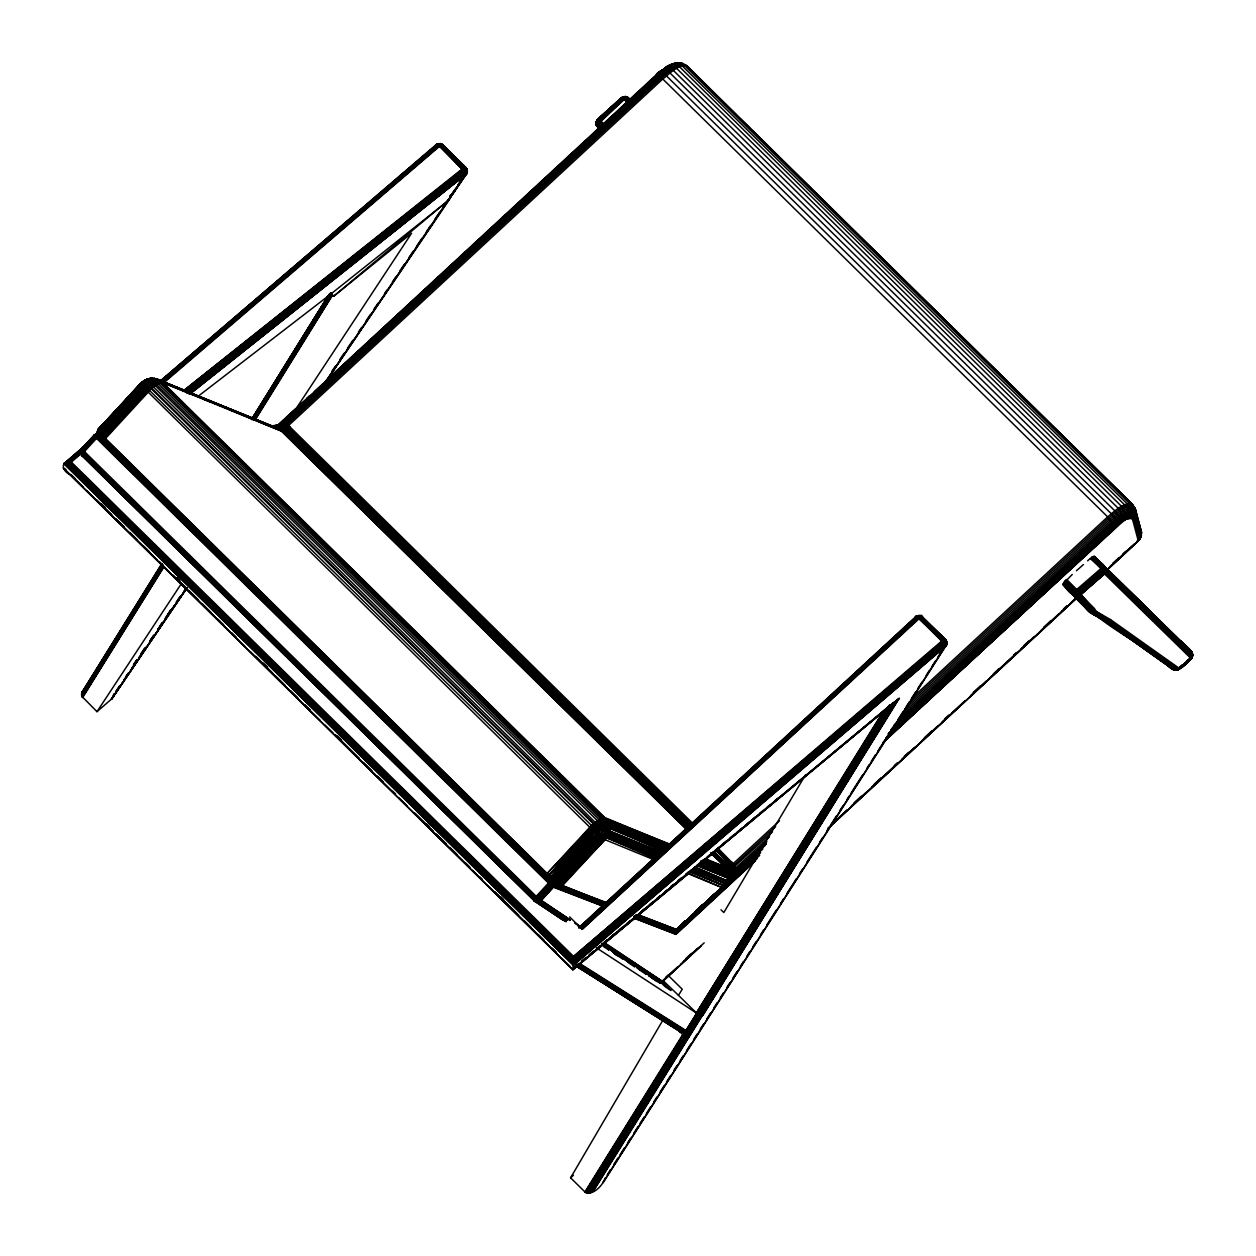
<?xml version="1.0" encoding="UTF-8"?>
<svg xmlns="http://www.w3.org/2000/svg" width="1256" height="1256" viewBox="0 0 1256 1256"><rect width="100%" height="100%" fill="white"/><g stroke="black" fill="none" stroke-linecap="round" stroke-linejoin="round"><path stroke-width="1.5" d="M570.397 919.91L540.237 899.83L536.814 900.097L534.365 898.872L82.299 453.918C81.342 447.324 80.933 447.937 81.091 454.515L84.325 456.666M144.566 380.804C150.076 377.051 158.068 377.726 162.778 382.499L604.795 817.562C610.793 823.355 610.62 833.701 604.952 839.652L561.683 885.402C558.653 887.49 553.802 886.187 560.521 884.695L605.816 838.568L600.713 830.247L148.695 385.09L143.215 381.274L97.701 429.929L97.937 434.45L100.056 437.041L96.728 434.184L94.326 434.859L95.236 436.272L549.924 883.863L553.786 886.83L603.053 905.968M669.856 844.205L602.927 817.562L593.727 823.402L596.977 833.827L553.221 882.827L98.549 434.921L96.163 434.199L551.149 882.497L554.351 884.962L605.188 904.713M686.42 829.353L279.931 429.646L160.485 380.929L157.424 382.483L151.709 388.355L146.858 389.109L102.992 436.146C102.238 442.646 95.723 433.43 99.036 432.347L142.289 386.314L151.709 388.355L158.178 383.645L161.961 382.358L282.035 431.358L285.222 430.525L289.979 426.946L692.967 823.575M164.834 381.95L441.405 144.707L465.646 167.236C469.1 173.815 466.494 178.117 463.417 168.021L441.296 145.319L442.944 144.895L466.321 167.99L467.31 171.24L466.039 174.349L190.881 393.207L465.521 174.71L462.145 168.995L438.375 145.319C435.675 142.007 440.809 147.706 438.689 143.891M686.655 827.877L282.474 430.18L157.863 380.097L151.709 388.355L103.824 440.369L545.858 875.432C553.66 884.224 556.895 880.911 546.878 873.784L97.45 431.122L98.094 434.482L98.941 432.158L142.289 386.314L140.578 383.394M688.21 827.17L285.222 430.525L279.743 426.899L273.887 425.533C270.087 428.751 281.328 427.197 282.035 431.358L156.403 378.967L151.709 388.355L146.151 390.569L103.573 436.743L147.172 391.589L151.709 388.355L154.143 378.464L160.485 380.929L603.979 817.42C608.516 823.669 606.836 832.383 600.321 836.575L557.381 882.434C554.571 885.841 551.305 877.567 548.417 883.109L536.234 896.376C528.54 903.912 543.911 902.828 535.684 896.988L83.618 452.05L82.943 450.166L80.4 451.799M443.007 146.198L440.997 143.733L439.286 146.497C438.799 143.074 442.677 141.912 439.286 146.497L440.087 146.12L462.789 168.461C467.091 182.622 470.278 163.751 463.087 170.062L184.977 390.804M84.026 455.928L80.792 453.761L80.525 452.239L95.315 437.104C99.664 435.785 96.963 434.812 98.816 431.671L142.289 386.314L589.802 827.264C593.664 835.617 604.827 826.354 599.756 820.247L156.56 384.603L154.692 384.964C150.5 381.526 143.969 387.837 148.177 391.794L151.269 388.732L593.303 823.795L548.951 875.102L591.874 829.258L549.139 875.291C547.946 879.498 543.974 875.448 547.208 873.422L589.802 827.264C594.214 819.744 613.98 821.848 608.595 833.278L659.133 854.787M80.902 454.044L82.032 455.787L81.169 453.275L96.147 437.261L98.926 435.91L99.083 432.409L142.289 386.314L100.511 433.508L99.742 436.476L174.317 510.376L98.125 436.633L82.299 453.918L81.876 455.598L85.267 457.938M1165.332 661.928C1173.575 676.026 1182.069 669.228 1190.923 658.96C1197.031 651.315 1183.686 645.427 1180.247 640.639L1106.662 568.576M80.604 453.322C81.499 456.116 79.191 449.397 81.985 448.989L94.247 435.832C99.35 435.188 96.853 433.069 98.266 429.364L140.907 383.033L147.031 379.139L151.819 378.339L156.325 378.857L278.816 428.971M464.076 171.413L467.216 170.219L466.73 173.171L323.844 384.681M605.973 902.483L562.421 885.747L554.54 880.723L102.992 436.146L146.151 390.569L151.709 388.355L147.266 379.139L140.845 383.253L98.266 429.364L98.125 434.984L98.423 430.698L141.457 385.231C145.916 378.778 154.724 378.244 160.894 382.515L602.927 817.562L669.212 844.801M713.298 851.866L729.281 868.006L732.013 876.452L725.387 867.456L710.551 852.777M555.325 881.225L561.652 886.359L605.392 903.143M97.842 433.995C99.24 435.706 96.916 429.63 98.313 430.306M931.968 627.403L945.784 641.141L944.952 639.226L941.733 641.031L573.615 956.46L572.877 969.773M434.199 148.318L437.308 143.953L438.328 145.649L161.239 383.002M80.714 451.187L82.032 454.452L534.098 899.406L536.752 900.74L539.766 900.332L552.42 886.563C553.425 881.995 554.822 883.094 553.205 887.081L541.022 900.348L537.537 901.353L533.941 899.877L81.373 454.342L80.572 450.731L94.875 435.848L98.266 435.188L98.423 430.682L140.907 384.399C145.806 377.585 155.697 377.334 161.961 382.358M1178.002 640.089L1177.406 639.163L1191.269 651.471C1194.158 656.48 1190.657 658.285 1192.054 652.539L1094.29 556.471C1091.37 559.187 1108.294 565.263 1103.145 571.245L1079.485 592.691C1073.739 600.541 1067.113 588.876 1063.141 585.06M1176.197 668.961L1177.924 669.841L1173.591 669.684L1103.427 619.946L1090.035 612.331L1076.188 598.704M693.077 869.921L725.481 883.816L725.057 885.37L727.428 883.094L728.511 875.84L727.412 870.738L703.391 860.344M653.622 859.591L604.952 839.652L596.977 833.827L554.65 880.817C552.326 885.763 551.572 874.098 546.596 874.145L104.578 439.098C100.543 434.921 99.114 431.452 98.125 436.633M98.533 432.174C98.753 436.115 92.567 432.959 97.418 437.151L550.583 883.141L554.21 885.935L603.351 905.042M561.416 886.752L554.006 883.879L550.803 881.241L98.737 436.287C96.398 434.168 97.78 434.011 98.423 430.682L141.457 385.231L142.415 382.813L151.709 388.355L151.882 378.291L281.878 430.4L685.996 828.034M102.992 436.146L98.423 430.698L97.89 433.681L100.716 437.7L101.438 434.466L143.372 387.586L151.709 388.355C152.478 367.898 138.113 386.848 132.273 393.159M98.596 432.315L142.289 386.314L99.208 432.551C98.313 436.225 99.46 437.496 100.166 433.21L142.289 386.314L98.596 432.315L98.675 435.659L97.874 431.499M81.718 453.18L71.325 462.082C59.77 459.994 61.921 471.691 70.383 474.58M727.428 883.094C731.51 870.377 720.269 861.114 711.508 854.064M604.544 819.022L593.727 823.402L593.35 830.624L596.914 832.65C602.236 831.111 605.031 824.124 601.545 819.603L601.655 818.001L158.617 381.651M562.17 919.58L534.695 901.243L537.694 902.122L541.305 900.473L553.786 886.83L553.723 882.999L475.443 807.09M715.119 850.705C717.412 849.81 745.012 879.671 726.91 870.518L703.407 860.847M714.193 851.332C719.28 858.507 740.365 869.309 729.469 880.817L675.665 931.104L637.059 916.331M605.486 904.006L560.286 886.752L555.56 883.643L555.246 882.23L597.997 834.691L555.356 882.073L554.304 881.524L97.701 431.938M566.566 920.208L539.264 901.808L538.62 898.558L551.714 884.13L552.875 880.801L551.29 877.928L595.171 832.257L593.727 823.402L600.321 821.204L606.805 821L666.685 846.513M113.903 693.783L112.177 698.493L96.995 711.681L81.781 696.264L82.095 692.072L86.554 687.377M442.567 145.225L442.128 144.393L464.987 167.912L466.353 171.805L465.521 174.71L466.463 173.909M100.951 437.904L98.926 435.392L103.604 440.683L98.894 434.953L99.161 433.069L142.289 386.314L99.145 432.488L98.596 435.298M605.643 902.97L560.521 884.695L602.959 838.506L559.218 883.784C557.146 886.171 552.577 883.847 554.807 880.927L596.977 833.827L595.03 830.624L593.915 831.127L550.756 876.782L593.79 828.253L597.385 826.715L598.625 823.967L597.809 821.11L154.692 384.964C153.672 387.005 147.533 385.561 149.495 390.428L591.513 825.475L596.129 822.868L606.271 822.586L666.308 847.517M1176.213 669.464L1178.568 669.511L1191.944 657.751L1192.713 655.287L1191.646 651.864L1104.715 566.723L1100.884 568.591L1076.816 589.425C1069.924 592.691 1075.419 599.74 1080.505 594.779L1104.464 573.568C1110.602 566.723 1096.598 560.898 1094.29 556.471M690.879 916.55L729.469 880.817L675.445 931.12L728.449 881.963C732.829 869.67 719.876 861.176 712.497 854.111M605.094 904.194L554.304 884.475L551.4 882.214L96.665 434.309L94.059 435.157L81.781 448.596L83.1 452.694L535.558 897.962L537.505 898.59L551.149 883.643L552.373 881.257L551.635 879.797L596.977 833.827L555.199 881.163C555.074 884.617 553.488 882.638 552.844 886.862L540.692 901.023L569.8 920.444M605.219 1177.908C603.21 1184.942 592.785 1196.371 584.951 1191.944L570.601 1177.814L662.838 1020.233M635.379 915.608L675.665 931.104L729.406 880.896C733.269 868.932 719.814 861.035 713.141 853.954M147.266 390.553L103.432 439.977M712.482 852.275C718.746 860.093 732.578 866.656 730.851 878.76L727.554 872.386L700.691 860.972M917.053 617.026C918.089 614.184 912.767 618.721 917.743 617.104M918.199 616.147L915.247 617.34L917.32 616.492M578.624 927.54L580.586 927.901L919.015 615.675L915.247 617.34L917.21 616.743M921.339 617.261C921.841 614.608 916.802 615.314 915.671 616.79L578.576 927.823M922.611 618.203C923.05 615.723 917.791 614.577 916.44 616.9L580.099 927.603L916.911 617.12C917.665 614.137 923.725 616.79 921.464 616.806M1178.175 639.304L1177.123 639.178C1181.362 640.811 1180.326 641.738 1191.269 651.503C1194.613 658.945 1184.816 664.848 1179.211 669.04L1176.228 669.856M465.474 169.042L465.364 167.189L462.789 168.461L182.795 391.322M922.532 616.932L945.423 639.461L945.077 641.078M186.485 392.72L467.122 170.91L465.521 174.71C466.808 172.7 467.609 168.273 464.987 167.236L441.798 144.487M629.209 102.819L624.138 99.193L599.332 121.801L597.354 125.051L597.589 126.84L596.082 123.794L596.757 120.466L621.218 97.905L625.629 96.555L628.471 97.984L626.587 97.23L601.106 121.22C596.945 128.944 594.135 126.307 597.683 119.289L621.61 97.764M1191.442 656.386L1192.588 655.601L1106.049 571.087L1105.013 567.178L1100.884 568.591L1090.459 558.323L1087.665 560.804M443.164 145.712L442.944 144.895M549.139 875.291L592.801 830.106L593.727 823.402L605.015 825.726L663.168 850.987M98.109 431.813L141.457 385.231L98.753 431.515L98.266 435.188M676.073 63.585L682.244 63.302L687.503 66.395L1132.394 504.268L1134.922 508.068L1141.5 532.23L1140.291 537.537L1141.406 535.354L1135.157 513.06C1126.977 510.768 1119.865 519.513 1113.837 523.94L891.823 728.574M1141.296 535.825L1135.503 509.512L1132.394 504.268L685.054 64.668C675.712 64.653 668.49 72.471 661.661 77.935L283.935 427.715M162.26 383.049L439.082 145.837M915.404 616.963L916.896 616.508L919.675 618.156L942.471 641.8L573.584 957.637L70.085 462.067L80.572 453.149L70.163 462.067M602.707 1182.901L946.365 644.579C948.971 640.858 936.505 639.555 946.506 643.308C947.558 647.609 946.773 636.98 941.733 641.031L919.031 618.69C912.531 616.618 918.01 614.843 922.14 616.618M535.386 901.635L536.438 896.58L534.679 901.211L81.876 455.598L81.546 453.903L83.964 451.234L83.618 452.05M98.329 432.629L98.047 434.859L98.941 432.158M633.982 918.152L676.058 934.323L675.053 930.225M80.557 452.176L80.808 450.48M81.075 449.585L81.781 448.533L80.572 451.359L81.985 448.989L82.66 453.322L534.726 898.275L539.389 899.186L540.001 901.478L567.32 919.894M1191.002 658.489L1104.573 573.945L1100.884 568.591L1105.657 568.466L1104.793 572.548L1079.925 594.826L1076.078 596.239L1073.158 594.512L1091.495 613.305L1104.683 620.825L1172.963 669.322L1176.228 670.217M1190.625 657.516L1190.123 658.348L1191.489 658.38L1100.884 568.591L1105.845 569.894L1105.845 571.873L1192.352 656.495L1191.395 658.018L1189.793 657.799M1192.494 656.339L1192.352 653.261L1105.217 567.304M97.576 432.865L98.125 434.984M629.664 100.543L625.786 97.356L622.788 97.748L597.903 120.403L596.522 123.418L597.589 126.84L597.04 126.197L596.098 122.994L597.259 119.76L621.626 97.764L626.006 97.01L630.135 100.37M627.435 102.599L624.64 99.836C622.018 94.734 628.455 96.382 629.915 99.742M555.56 883.643L549.123 879.059L550.85 880.597L553.346 879.247L596.977 833.827L554.54 880.723C551.18 885.119 550.238 875.306 546.125 874.851L104.107 439.788L97.45 431.122M718.055 848.287L735.184 865.918L732.892 874.71L730.05 877.3M68.892 462.114L80.949 451.893L68.892 462.114L573.537 958.815L942.989 642.397C946.757 648.175 947.055 644.359 942.393 641.722L573.584 957.637L943.256 642.224L942.973 640.073L920.303 617.716L916.189 616.335M534.554 901.054L536.045 901.902L536.799 896.925L551.51 881.147L475.71 806.996M573.317 965.362L945.266 646.636L941.78 641.062C943.287 638.943 948.374 642.02 945.454 640.12L921.873 616.932L918.811 615.738L916.409 616.461L579.675 927.383L916.44 616.9C911.62 616.429 931.245 614.027 915.844 616.539M1120.493 523.171L1119.473 517.378L1114.841 510.847L669.95 72.958C665.382 62.235 647.609 81.923 666.496 67.29L669.856 67.95L673.404 70.477L1118.311 508.366L1122.597 515.148L1122.801 521.523L884.334 740.648M97.607 434.498L142.289 386.314M601.545 819.603L158.178 383.645L156.105 383.598C151.866 380.364 144.581 383.394 144.597 388.936L102.113 435.188L146.999 389.847M551.494 880.44L551.588 881.979L537.097 897.695L536.783 901.965L566.189 921.731M163.955 381.934L440.935 144.44L464.437 168.163L465.898 171.161L465.521 174.71C467.781 173.187 467.373 165.855 463.841 168.508L440.448 145.508L435.785 145.178L437.575 144.911M946.27 645.443L945.815 646.086M64.229 463.276L573.348 964.373L945.109 645.82L946.82 642.789L946.333 640.701M604.937 903.457L561.228 886.563C549.783 876.751 556.408 889.672 562.421 885.747L604.952 839.652M1188.207 650.106L1191.018 652.696L1191.143 651.283M1180.012 641.832L1180.247 640.654L1191.3 651.785L1192.227 653.042L1191.536 654.266M946.741 643.653C946.977 647.861 945.564 640.827 942.298 641.612L573.615 956.46L71.325 462.082M946.349 645.254L946.82 643.998M725.968 867.456L727.444 867.095L733.08 870.235L733.347 873.312L725.968 867.456L705.15 859.34M153.216 386.565L595.093 822.24L596.883 820.843M289.979 426.946L288.205 425.376L282.474 430.18L277.325 427.448L270.998 426.161L285.991 423.79L284.091 426.993L280.308 429.693L686.844 829.447M621.359 97.78L624.891 96.539L624.64 99.836L627.262 102.176M159.622 382.939C154.315 380.144 146.167 379.532 143.247 386.126L142.069 386.032L142.43 384.493L151.709 388.355L146.434 380.945L144.566 380.537L147.392 379.343L144.566 380.537M81.342 449.13L82.064 448.47L80.792 450.621M603.838 123.904L597.683 119.289L621.626 97.764L624.64 99.836L628.283 97.874L630.81 100.354M326.434 380.976L449.413 199.469L450.417 195.387M557.617 884.946L553.095 882.937L554.226 880.346L596.977 833.827L554.901 880.99L554.571 883.627L554.901 880.99L596.977 833.827L553.692 880.409L552.248 885.825L539.578 899.72M184.883 390.695L462.679 169.591L182.921 391.464L462.538 169.419L462.789 168.461L440.699 145.68L463.417 168.021L440.699 145.68M1192.494 655.632L1178.363 669.464M725.057 885.37L727.821 878.07L697.3 865.274M535.982 897.239L536.234 896.376L82.362 449.507L81.357 449.617M636.211 915.106L676.45 930.429L726.141 884.538L727.554 881.21L728.009 875.448L699.184 863.453L731.808 876.845L730.929 875.244L700.911 863.217M1140.683 536.171L1138.501 539.939L1140.307 538.322L1134.121 516.153C1126.82 514.096 1120.478 521.899 1115.092 525.856L888.95 734.666M1140.636 537.442L1141.406 535.354M728.449 881.963C726.313 865.965 734.116 881.257 725.999 883.596L730.254 879.64L730.034 876.515M1079.925 594.826L1103.977 572.532C1109.503 565.985 1096.143 560.867 1094.07 556.345L1104.526 566.613M599.756 820.247L600.195 818.692M1177.108 669.935L1191.002 658.772L1178.866 669.04L1097.242 612.049L1080.191 595.077L1105.531 572.61L1105.139 570.883L1100.884 568.591L1103.019 567.461L1102.909 570.287L1079.061 592.078C1074.006 597.181 1071.98 594.747 1077.993 590.712L1101.716 568.89L1091.715 557.319L1102.344 567.759L1102.533 569.235L1078.512 591.356L1096.551 612.645L1178.175 669.495L1192.384 656.81M83.367 451.752L83.618 450.873L80.682 452.976L80.494 451.485M915.765 617.151L916.331 616.272M603.241 124.454C600.572 117.97 594.386 118.739 596.616 125.474C597.778 128.74 595.674 120.419 599.363 119.76L623.196 98.141L625.88 97.968L629.13 100.81M464.908 172.794L188.714 392.626L466.84 172.559L465.521 174.71L467.169 171.852L188.431 392.139L464.563 172.166M548.951 875.102L591.545 828.929L593.727 823.402L602.849 826.448L609.129 830.875L660.97 852.761M942.644 641.282L946.553 641.863L946.757 644.297M727.915 874.16L727.695 872.904L700.613 861.71L727.695 872.904M673.875 885.197L572.956 969.648L899.265 698.336L593.366 1191.19M97.921 432.19L97.968 434.356M560.521 884.695L605.172 836.606L608.626 830.499M1101.481 569.219L1073.173 594.826M97.371 431.31L140.907 383.033L142.415 382.813L98.062 429.897L98.423 430.682M1192.117 653.418L1178.819 640.387M439.6 145.884L440.668 145.696M1141.217 534.538L1141.17 530.723L1135.503 509.512L1131.154 503.562C1121.781 503.546 1114.527 511.396 1107.666 516.891L911.887 698.179M636.384 915.027L676.45 930.429L676.764 929.66L638.645 915.027L676.764 929.66M1191.944 657.751L1192.352 656.495M100.496 436.036L99.475 432.723L100.637 435.644M591.513 825.475L591.121 828.536L593.727 823.402L604.136 829.07L608.391 833.764L658.866 855.273M561.338 885.731L554.383 881.1L552.907 878.792L596.176 830.326M283.322 427.762C279.9 426.302 269.019 429.269 274.907 425.58L280.308 426.145L286.117 430.007L689.089 826.636M659.055 855.006L608.454 833.654L606.475 837.721L603.602 838.914L593.727 823.402L603.273 830.608L607.229 835.899L561.683 885.402M601.655 818.001C607.355 821.973 605.251 831.456 599.269 834.157L597.416 834.204L598.311 832.037L593.727 823.402M1179.478 668.773L1178.568 669.511M916.911 617.12L580.586 927.901L582.219 929.283L919.675 618.156L921.873 616.932L944.952 639.226L946.208 642.287L944.905 645.301L573.395 962.818L944.622 644.736L945.69 642.004L944.575 639.273M1122.801 521.523L1124.984 520.172L1125.816 514.85L1121.561 506.341L676.67 68.452L670.5 65.453L665.743 68.169M450.103 197.836L447.874 200.897L331.144 293.794L198.15 396.268M661.253 71.168L662.069 69.881M1140.008 538.808L1140.982 536.877L1134.765 514.646C1126.993 512.464 1120.258 520.769 1114.527 524.961L888.306 733.582M1140.982 536.877L1138.878 540.049M556.298 883.313L556 881.539L598.704 835.271L598.311 832.037M438.109 143.875L161.851 380.741M84.089 448.219L67.746 462.208L573.49 959.992L943.617 643.198L943.57 639.712L919.062 616.162M946.522 644.391L945.266 646.636L945.737 645.725L573.317 965.205L63.868 463.762L89.239 441.908M945.988 646.055L946.6 644.736M536.328 897.443L536.234 896.376M566.158 920.648L538.494 902.028L538.557 898.511L537.505 898.59M625.127 96.571L624.64 99.836C620.809 96.995 622.521 95.864 624.64 99.836L627.717 97.403L630.606 100.166M622.474 97.167L623.431 96.759L624.64 99.836L626.006 97.01L627.168 97.057M1072.263 574.463L1063.267 583.648L1076.235 596.396C1102.988 627.796 1143.305 643.056 1174.313 669.966L1173.261 668.773M554.116 884.836L605.392 904.069M597.809 821.11L598.594 819.65M1124.984 520.172L1127.621 517.943L1128.406 513.531L1127.291 508.821L1124.56 504.818L679.669 66.929C675.116 61.717 667.062 64.778 663.561 69.52M1118.107 525.087L1116.239 519.968L1111.262 513.704L666.371 75.815L660.436 71.89C651.33 75.486 660.483 74.34 662.775 79.002L1107.666 516.891L1115.705 527.206L882.952 742.736M604.324 942.565L662.509 981.438L659.902 983.04M1106.646 570.46L1138.329 541.053L1132.645 519.639L1131.373 518.32L1126.977 519.168M555.749 881.414L596.977 833.827L554.446 880.613L553.723 882.999L554.336 880.487L596.977 833.827L553.645 883.094L557.366 884.554M439.757 145.947L462.145 168.995L440.087 146.12M549.202 879.074L595.171 832.257L552.546 878.446L552.687 879.75C554.854 879.907 551.965 885.464 555.199 881.163M539.892 900.85L540.598 900.458M805.441 774.936L723.833 912.515L721.007 909.815M1139.93 530.66L1139.773 527.928M1139.349 540.017L1133.257 517.55C1126.444 515.635 1120.509 522.92 1115.485 526.609L886.391 738.151M280.465 426.789L283.291 424.073L281.501 424.277L277.937 428.422L273.902 427.26M251.483 419.583L328.365 295.474M251.844 419.127L329.621 293.731M252.142 419.347L330.312 293.15M162.731 564.902L81.781 696.264M252.44 419.614L330.877 293.009M330.862 293.967L253.602 418.703L331.961 293.025M163.06 565.53L82.142 696.954M253.853 419.425L332.055 293.182M163.5 566.142L82.378 697.268L163.924 566.613M254.246 420.101L332.385 293.951M255.078 420.163L332.589 295.05M323.326 385.058L466.745 172.621L466.792 169.293M592.565 1191.818L898.087 699.466L703.093 1015.005L700.581 1015.209L697.001 1013.514L678.46 995.317L682.244 989.226L668.27 975.488M886.563 708.258L585.249 1192.211L888.023 706.704L585.924 1192.65L683.342 1035.07C674.032 1026.23 682.636 1036.169 685.493 1030.203L579.974 963.666M596.427 947.84L696.405 1012.98L883.455 711.022M63.302 467.781L572.767 969.553L899.265 698.336L893.236 702.873L588.891 1193.184M895.669 701.523L590.775 1192.745M702.559 1015.193L896.91 700.597M1094.714 608.815L1080.505 594.779L1104.573 573.945L1105.217 571.951L1100.884 568.591L1104.84 568.748L1192.666 654.517M82.095 692.072L161.694 563.865M251.608 419.378L328.004 296.071M81.734 692.935L161.255 564.933M81.53 693.799L162.26 563.865M81.467 694.662L162.511 564.211M81.546 695.494L162.715 564.839M253.9 419.567L332.149 293.496M254.638 419.677L332.259 294.673M82.645 697.551L163.971 566.66M584.951 1191.944L682.746 1034.536M696.405 1012.98L884.789 709.593M585.563 1192.446L683.342 1035.07L686.922 1036.765L689.418 1036.561M586.285 1192.823L684.002 1035.556L586.693 1192.965L698.367 1014.424L890.002 705.087L697.661 1014L889.499 705.087M587.101 1193.074L684.708 1035.965M587.981 1193.2L893.236 702.873L730.961 837.736M589.833 1193.027L894.445 702.292L826.574 758.608M591.702 1192.337L701.963 1015.303M1128.72 518.508L1130.62 511.051L1127.197 503.829L682.306 65.956C678.366 61.591 671.112 62.973 667.721 67.149L669.479 66.49M254.277 419.159L331.976 294.249M254.717 419.771L332.447 294.877M602.645 125.066L597.683 119.289M690.015 826.008L287.043 429.364L279.256 424.591L276.383 427.904M607.339 1174.595L610.51 1169.634M613.666 1164.673L617.889 1158.063M620.009 1154.766L624.232 1148.157M627.403 1143.196L630.559 1138.234M633.731 1133.273L637.954 1126.663M640.073 1123.351L644.297 1116.741M646.4 1113.444L650.624 1106.834M653.795 1101.873L656.966 1096.912M660.122 1091.951L664.346 1085.341M666.465 1082.028L670.688 1075.419M673.86 1070.457L677.015 1065.512M680.187 1060.551L683.358 1055.59M686.53 1050.628L690.753 1044.019M693.909 1039.057L697.08 1034.096M700.251 1029.135L703.423 1024.19M706.579 1019.228L710.802 1012.619M713.973 1007.657L717.145 1002.696M720.316 997.735L723.472 992.774M726.643 987.813L729.815 982.867M732.986 977.906L737.209 971.296M740.365 966.335L743.536 961.374M746.708 956.413L749.879 951.451M753.035 946.49L756.206 941.545M760.43 934.919L763.601 929.974M766.772 925.013L776.271 910.129M780.494 903.519L783.665 898.558M786.821 893.597L796.335 878.729M799.491 873.768L802.663 868.807M806.886 862.197L816.384 847.329M819.556 842.368L822.727 837.407M826.95 830.797L829.054 827.484M831.174 824.187L836.449 815.913M839.62 810.952L842.792 806.007M847.015 799.397L849.119 796.084M851.238 792.772L862.841 774.591M867.064 767.981L869.183 764.684M871.287 761.371L875.51 754.762M877.63 751.449L882.905 743.191M886.077 738.23L889.248 733.269M891.352 729.971L895.575 723.362M897.695 720.049L902.97 711.791M906.141 706.83L909.297 701.869M911.416 698.556L915.64 691.946M917.743 688.649L921.967 682.039M926.19 675.43L929.362 670.469M931.481 667.156L935.704 660.546M937.808 657.233L942.031 650.624M603.43 1182.179L946.38 645.113M541.022 900.348L540.001 901.478L567.476 919.816M99.271 432.598L100.433 437.135M140.907 383.033L143.215 381.274M294.642 410.885L411.623 233.192L333.656 296.259L331.144 293.794M96.995 711.681L181.131 583.993M554.807 880.927C550.207 886.155 553.064 876.751 554.869 883.69M116.102 691.475L119.383 686.608M123.747 680.093L128.159 673.64M131.425 668.757L136.873 660.593M139.055 657.343L145.665 647.656M149.998 641.11L153.279 636.227M157.644 629.727L162.024 623.227L157.707 629.805M165.305 618.36L170.769 610.228M454.735 189.719L450.339 196.988L466.949 172.826L467.122 169.67L442.363 144.409M457.985 184.883L463.385 176.845M1139.161 540.08L1140.307 538.322M133.544 664.644L136.826 659.793L133.607 665.068M141.19 653.308L144.471 648.457M116.117 691.004L119.398 686.137M125.961 676.419L128.143 673.185M141.253 653.732L145.633 647.248M150.013 640.764L153.279 635.897M159.842 626.179L162.04 622.929M167.503 614.828L170.769 609.71M165.384 618.439L170.847 610.322M176.327 602.205L179.608 597.338M157.769 629.868L163.249 621.767M165.447 618.517L174.223 605.549M176.405 602.299L180.801 595.815M184.083 590.948L186.281 587.714M186.422 588.326L111.36 699.294L186.783 588.043M447.874 200.897L466.73 173.187M112.177 698.493L187.207 587.635M448.612 200.222L466.588 173.689M332.071 371.007L335.368 366.14M339.748 359.671L344.128 353.203M347.425 348.336L352.905 340.25M358.384 332.149L361.681 327.298M366.061 320.829L370.457 314.345M373.739 309.494L378.135 303.026M384.713 293.307L386.911 290.073M392.39 281.972L395.671 277.121M400.067 270.652L404.448 264.168M408.844 257.7L413.224 251.216M416.521 246.364L422 238.279M426.381 231.795L430.777 225.326M435.157 218.842L439.553 212.374M442.834 207.523L448.314 199.421M111.36 699.294L186.83 587.777M455.85 188.306L450.402 196.14L450.323 195.324M458.032 185.166L466.745 172.621M460.104 181.351L462.286 178.242M1130.212 518.226L1132.614 510.674L1129.411 503.405L684.52 65.532L679.088 62.847L672.824 63.805M687.88 873.611L722.137 887.647L725.921 883.219L693.422 869.388M1191.3 658.521L1192.038 657.516L1191.583 658.16M474.124 807.938L553.378 884.868L605.109 904.477M1131.373 518.32L1134.199 510.8L1132.19 504.755C1122.848 504.755 1115.626 512.558 1108.797 518.037L909.171 702.889M288.205 425.376L286.494 424.12L285.693 425.156L280.889 425.266L281.03 424.34L278.251 426.993M1174.957 668.726L1173.355 669.558L1169.744 666.135M659.008 72.487L662.728 69.551M438.375 145.319C437.229 143.875 434.921 145.351 436.413 144.471L437.512 144.11M659.761 982.82L662.462 981.768L701.272 945.815M449.413 199.469L333.656 296.259M140.641 383.849L141.52 382.782M1132.19 518.791L1134.765 514.646L1134.843 508.288C1125.706 505.728 1117.762 515.51 1111.026 520.455L902.876 713.188M669.621 845.319L606.334 819.336C609.239 825.145 608.297 832.822 602.723 836.716L598.704 835.271L556.534 882.371L554.681 883.455L553.237 882.842M917.382 616.288L915.247 617.34L919.91 615.942M555.545 881.32L553.865 883.109L557.648 885.7M557.381 882.434L598.704 835.271L555.827 881.916M622.536 97.042L624.075 96.586M1066.658 579.44L1078.512 591.356L1102.627 570.569L1078.559 591.403C1071.399 594.669 1074.477 598.233 1080.16 593.837L1104.793 572.548M602.88 906.204L553.488 887.223L549.594 884.224L96.351 438.171C91.515 436.444 97.733 432.504 94.247 435.204L81.656 449.02M142.43 384.493L140.876 384.367L98.329 430.525L141.41 383.394L98.047 429.505L143.2 381.73M550.756 876.782L593.35 830.624M1132.645 519.639L1135.314 515.682L1135.298 511.459C1126.742 509.057 1119.3 518.21 1112.989 522.841L898.024 720.897M1139.412 539.656L1106.489 570.475M1137.182 540.708L1138.124 541.195L1139.428 539.876M551.164 877.143L593.915 831.127L593.79 828.253L590.194 826.856L590.446 827.877L547.208 873.422M595.344 832.414L552.546 878.446C547.145 876.735 553.535 884.805 555.152 882.371M100.511 433.508L143.372 387.586L144.597 388.559L151.709 388.355M140.876 384.367L98.094 430.054L128.347 397.336M98.816 431.671L141.802 385.671L98.345 431.452M104.75 437.936L147.659 391.213M465.521 174.71L466.887 169.262L463.605 170.738M64.448 463.119L573.364 964.011L945.234 644.799M602.723 836.716L559.061 883.69L560.93 886.014M436.507 144.33L159.402 381.73M597.369 119.87L598.091 119.132L596.286 123.999L597.589 126.84L597.024 124.737L598.798 121.267L623.651 98.627L625.488 98.502L628.534 101.187M1064.868 581.261L1074.539 591.859L1064.868 581.261L1094.007 609.411L1089.737 610.29L1075.56 596.27L1090.742 612.897L1073.299 595.046L1075.591 595.768L1078.48 594.606L1103.6 571.904C1108.656 565.577 1095.467 560.93 1093.741 556.345L1104.212 566.597M98.989 432.252L98.517 435.471L95.236 436.272L81.656 450.088M662.54 981.643L659.871 982.977M689.858 871.35L723.958 885.841L722.153 887.631L688.319 873.061M274.876 427.542L277.686 424.842L278.659 425.533L276.524 425.015L275.566 427.385L273.714 427.228M441.264 145.319L437.669 145.005L160.721 382.075L437.324 144.958L438.909 145.884M553.959 885.794L605.157 905.011M281.281 426.648L284.076 423.994M1065.433 580.633L1075.058 591.231L1065.433 580.633L1079.579 594.481L1104.26 573.066L1079.155 594.057M921.496 616.461L945.941 640.042L941.78 641.062L942.534 640.811M727.444 867.095L729.265 866.295L733.457 868.163L734.305 869.858L731.62 872.418L734.446 869.764L730.034 863.704L716.093 849.982M674.912 930.994L684.913 921.826M703.062 904.508L694.615 912.453L703.015 904.477M277.686 424.842L274.844 427.511L277.686 424.842L272.819 426.632L271.202 426.114L277.749 426.962L284.406 430.949L687.393 827.578M673.938 929.911L674.786 930.947L680.438 925.656M94.059 435.549L98.533 434.874L97.246 432.284M695.887 911.416L702.873 904.885M707.081 900.96L718.259 890.52M695.761 910.898L702.858 904.32M692.009 915.232L711.838 896.784M714.664 894.146L718.919 890.19M687.786 919.376L674.786 930.947M691.993 915.451L722.844 886.752M728.182 882.262L675.555 931.104L729.406 880.896L727.821 878.07L697.253 865.902M1177.783 668.993L1182.367 664.817M603.225 905.513L554.037 886.406L550.269 883.502L95.001 434.592L94.247 435.204M277.937 425.125L295.239 409.111M306.731 398.466L309.635 395.781M325.445 381.149L656.558 74.544M277.403 425.721L310.012 395.609M314.33 391.605L323.059 383.598M325.838 380.945L660.436 71.89M278.596 425.093L657.328 74.638L279.067 425.03L657.956 74.968L667.548 67.275L675.571 63.177M279.256 425.109L657.956 74.968L277.67 427.071L272.474 427.103M281.548 424.748L658.725 75.47L668.679 67.494L679.088 62.847M280.418 426.742L283.291 424.073M282.066 425.753L659.604 76.161L673.012 65.987L680.564 63.161M283.165 426.396L286.494 424.12M284.374 425.36L660.593 76.977C667.674 71.985 676.811 60.319 686.278 65.375L735.608 114.327M284.233 429.536L662.775 79.002C669.762 73.868 678.005 63.726 687.503 66.395L688.194 67.651M921.684 616.398L918.01 617.826L581.669 928.749L918.607 618.297L921.323 616.461L922.72 617.104M730.537 866.106L779.442 820.827M731.071 867.802L775.596 826.574M732.374 868.524L772.471 831.707M904.587 709.373L1109.927 519.23C1116.804 514.175 1124.905 504.205 1134.247 506.827M733.473 870.047L769.363 836.81M733.425 872.261L766.537 841.598M897.553 720.285L1112.047 521.664C1118.594 516.86 1126.318 507.361 1135.204 509.842L1135.848 511.035M730.882 877.913L762.549 848.632M890.677 730.207L1113.837 523.94L890.849 730.427M699.514 907.586L702.387 904.917L699.561 907.648M709.577 898.26L713.895 894.272M729.72 879.608L762.816 848.978M685.164 921.857L675.226 931.136L635.395 915.844M676.105 930.853L760.571 852.714M888.636 734.132L1114.527 524.961L888.432 733.74M759.535 855.101L676.042 932.407L759.597 855.242M886.202 737.79L1115.092 525.856M756.552 858.978L676.152 933.428L634.217 917.225L637.373 914.682M634.123 917.696L676.12 933.836L755.123 860.753M882.984 742.484L1115.705 527.206L885.119 740.302M755.076 861.145L676.058 934.323L634.076 918.026M665.696 977.294L668.569 974.64M685.823 958.658L691.569 953.335M854.002 802.929L861.192 796.273M874.129 784.293L881.32 777.637M894.256 765.658L897.129 762.989M904.32 756.348L908.622 752.344M924.432 737.712L931.622 731.055M944.559 719.076L948.877 715.072M973.306 692.449L980.496 685.792M993.433 673.813L999.195 668.49M1013.561 655.177L1016.434 652.508M1023.624 645.867L1029.37 640.529M1043.752 627.231L1050.942 620.574M1063.879 608.595L1066.752 605.926M1112.753 563.332L1118.499 558.009M1122.817 554.022L1125.69 551.353M663.199 980.214L677.581 966.9M683.327 961.578L697.708 948.264M831.394 824.486L847.203 809.837M851.505 805.85L865.886 792.536M871.633 787.214L897.506 763.255M901.824 759.252L914.76 747.273M921.951 740.616L937.761 725.984M942.078 721.98L949.253 715.339M952.142 712.67L965.079 700.691M970.825 695.369L986.635 680.721M990.953 676.733L1016.826 652.775M1021.128 648.771L1034.065 636.792M1041.255 630.135L1058.51 614.168M1061.383 611.515L1067.129 606.177M1071.447 602.189L1075.764 598.201M1110.257 566.252L1134.702 543.628M677.895 967.073L662.085 981.721L660.091 982.051L660.64 982.836M680.768 964.404L699.451 947.103M830.263 825.977L847.517 810.01M850.39 807.341L965.393 700.848M969.695 696.86L1076.078 598.358M1107.698 569.078L1135 543.785M704.192 942.832L661.928 981.957L603.744 943.099M827.625 828.709L1076.502 598.076M827.783 828.693L1076.455 598.405M279.664 425.486L658.725 75.47M917.445 617.434L581.12 928.294L918.01 617.826M733.567 872.418L766.741 841.85M730.348 877.395L764.951 845.508M709.64 898.338L715.402 893.032M729.815 879.734L760.068 851.835M678.177 927.901L685.368 921.229M688.257 918.591L702.654 905.262M708.415 899.971L721.368 887.976M727.145 882.685L760.257 852.086M675.775 931.497L759.236 854.221M756.74 857.974L676.058 932.486L634.264 916.346M886.406 738.198L1115.485 526.609M756.85 858.837L676.152 933.428L634.28 917.068M552.514 882.026L551.714 885.402L539.201 899.029L538.557 898.511M732.201 869.246L735.09 866.609L717.066 849.166M1063 584.527L1090.067 612.363L1105.421 621.108L1110.555 619.616L1179.463 668.49L1190.923 658.96L1186.889 661.19L1189.777 658.709M1182.807 665.068L1178.63 668.899L1190.186 658.929M570.601 1177.814L573.395 1175.271M622.442 97.481L598.201 119.477L599.913 120.168M662.509 981.438L604.026 942.848M1179.463 668.49L1178.866 669.04L1190.531 659.039M731.997 862.008L724.492 866.499L705.998 859.01M1076.455 570.742L1083.457 564.541M656.417 74.779L659.322 72.094M732.374 864.348L733.441 863.547L729.265 866.295M1102.077 569.879L1077.993 590.712L1078.103 591.812M1103.145 571.245L1079.061 592.078L1080.16 593.837M1079.516 592.738L1103.961 572.5M189.326 394.149L466.604 173.485M1080.396 594.371L1105.092 573.317M1178.207 668.679L1182.555 664.926M63.836 463.904L84.686 445.927M160.062 381.369L436.947 144.409M65.312 462.742L85.172 445.99M160.376 381.306L436.884 144.754L441.139 144.518M920.883 616.633L944.449 639.838L944.261 644.124L573.458 961.138L66.709 462.365L84.544 447.058M66.709 462.365L84.811 447.042L66.96 462.334M161.38 382.028L437.81 145.272M161.192 382.954L438.124 145.492L161.616 382.075M573.537 958.673L942.502 641.753M943.068 642.491L943.727 643.072L573.505 959.788L943.617 643.198L944.324 643.669L573.49 959.992M943.837 643.496L573.458 961.138M573.427 961.876L944.826 644.25L573.38 963.666L64.684 462.993M67.95 462.192L81.342 450.747M69.033 462.114L80.965 451.909M161.459 383.08L438.752 146.01M573.537 958.815L943.366 642.852M944.622 644.736L573.427 962.206L65.799 462.585M573.348 964.373L945.234 646.259L944.905 645.301M574.071 967.23L578.592 963.478M581.606 960.966L586.128 957.213M589.143 954.717L593.664 950.965M596.678 948.453L599.693 945.956M604.215 942.204L607.229 939.708M611.75 935.956L614.765 933.443M619.287 929.691L622.301 927.195M626.822 923.443L629.837 920.931M641.895 910.93L644.909 908.433M649.43 904.665L652.445 902.169M656.966 898.417L659.981 895.92M664.503 892.168L667.517 889.656M595.972 949.536L689.167 872.025M692.166 869.529L696.672 865.777M699.686 863.265L704.192 859.528M707.207 857.016L711.712 853.264M714.711 850.767L719.217 847.015M722.231 844.519L726.737 840.766M729.752 838.27L734.258 834.518M737.256 832.022L741.778 828.269M744.777 825.773L749.283 822.021M752.297 819.509L755.296 817.012M759.802 813.26L762.816 810.764M767.322 807.011L770.336 804.515M774.842 800.763L777.841 798.267M676.874 882.701L681.38 878.949M685.886 875.212L688.9 872.716M693.406 868.964L696.405 866.467M700.911 862.715L703.925 860.219M708.431 856.482L711.43 853.986M715.936 850.233L718.95 847.737M723.456 843.985L726.455 841.489M670.578 886.736L673.593 884.24M678.114 880.503L681.129 878.007M685.65 874.255L688.665 871.758M606.601 940.744L893.236 702.873M573.207 968.878L755.688 817.436M758.702 814.924L763.224 811.172M766.254 808.676L770.776 804.923M773.79 802.411L778.312 798.659M781.326 796.163L785.848 792.395M788.862 789.898L793.4 786.146M796.414 783.634L800.936 779.882M803.95 777.385L808.472 773.633M811.486 771.121L816.023 767.369M819.038 764.873L823.559 761.105M666.418 67.196L671.583 64.496L674.629 64.276M185.433 391.307L463.197 170.219M185.935 391.951L463.7 170.863L185.527 391.432M186.406 392.594L464.155 171.523L186.029 392.076M465.175 173.359L189.201 393.709M189.232 393.803L465.489 174.333M535.982 901.777L538.494 902.028L541.305 900.473L570.255 920.036M621.202 97.921L622.772 97.01M435.863 145.162L437.119 144.346M597.071 125.93L600.258 128.583M462.538 169.419L464.987 167.236L466.259 169.23L465.725 168.508M553.77 886.265L603.32 904.822M98.282 434.372L97.623 432.582M661.582 70.43L666.496 67.29M727.412 870.738L734.446 869.764L728.323 866.75M98.533 434.874L98.094 433.446L98.141 435.314M607.229 835.899L608.391 833.764L606.679 834.753M436.68 144.314L437.936 144.471M946.632 643.857L946.113 640.466M283.149 429.835L277.937 428.422L280.057 428.594L283.715 424.026L287.326 426.334L288.488 425.596M661.975 981.768L660.358 982.349M142.069 386.032L143.969 384.854M703.988 859.434L726.172 868.493L734.729 865.227M664.063 68.656L669.322 65.532M1191.41 655.82L1192.556 654.847L1106.128 570.193M942.989 642.397L943.978 642.727M553.519 886.689L603.241 905.309L554.037 886.406M669.542 65.249L677.581 62.8L682.244 63.302L685.603 65.814L680.721 62.988M664.738 67.981L665.554 67.526M553.849 880.582L551.054 881.163L98.675 435.895M143.247 386.126L143.263 387.46L145.147 386.408M661.818 981.58L660.797 981.658M674.645 63.459L670.453 65.391M667.25 66.427L671.897 64.229M553.378 882.733L555.011 881.053L554.414 883.439M1176.621 668.914L1178.756 669.275M728.166 881.775L694.458 868.446M1178.175 669.495L1095.923 613.038L1079.485 595.595M703.062 859.685L726.345 869.403C728.653 870.094 736.832 868.681 733.582 865.933L735.184 865.918M596.427 124.799L600.447 128.112M81.813 455.316L533.894 900.254L536.736 901.682L539.97 901.258M156.403 378.967L282.474 430.18M728.213 873.218L733.237 873.658L732.515 872.119M596.129 123.842L600.729 127.578M1102.47 567.979L1105.39 567.79M1170.309 666.434L1172.319 668.804M596.098 122.994L601.216 126.809M154.143 378.464L273.29 427.166M1173.151 669.385L1175.129 669.354M285.991 423.79L283.244 425.125L281.501 424.277M621.971 97.874L622.788 97.748M921.873 616.932L922.799 617.387M1175.412 670.217L1176.982 670.013M82.268 449.978L83.116 450.355M690.988 825.27L288.001 428.641L284.892 426.114L272.646 426.962L281.878 430.4M440.306 143.655L437.999 143.702M537.599 902.043L565.969 920.381M919.219 617.764L943.57 639.712M730.929 875.244L732.562 875.353L725.387 867.456L732.955 873.752M277.749 426.962L284.091 426.993M599.395 120.654L600.494 120.654M143.263 387.46L144.785 387.46M552.263 881.806L551.4 881.477M146.858 389.109L144.676 389.015L101.438 434.466L100.166 433.21M919.816 617.293L945.313 640.56M65.94 469.257L65.014 469.116M622.395 98.078L623.196 98.141M676.089 63.004L677.596 63.13M538.384 901.714L566.739 920.161M284.704 428.751L275.3 427.542L283.903 429.348M920.381 616.916L946.019 640.325L945.501 639.728M733.457 868.163L734.713 868.398L733.582 865.933M734.289 870.455L733.08 870.235L734.305 869.858M1177.155 639.492L1180.279 640.952L1191.269 651.503M1100.884 568.591L1106.049 571.087M605.612 904.257L558.512 886.234L559.815 886.736M97.34 434.325L95.66 434.246L549.83 881.822M100.543 437.449C98.973 434.419 98.298 430.745 98.204 434.545M98.565 429.882L97.701 429.929L98.109 431.059M98.141 430.777L97.262 432.268L98.204 433.964M625.535 96.633L626.414 96.775M440.04 143.765L441.091 143.843M440.338 143.922L441.139 144.11M553.975 883.219L557.193 884.475M603.367 838.223L601.797 837.673L559.218 883.784L601.545 837.485L557.727 882.685L601.86 835.02L600.101 836.135L599.269 834.157M1174.753 669.95L1169.995 666.418M605.753 902.687L562.06 886.077L605.69 902.828M561.228 886.563L605.125 903.268M558.7 886.328L557.57 885.653L559.36 886.642M636.211 915.734L675.979 930.932L635.991 915.388M636.4 916.032L674.488 930.649M636.604 914.698L676.607 930.052M575.876 892.31L581.293 894.398M592.141 898.574L597.573 900.662M604.654 903.551L554.194 884.004L604.921 903.692M635.74 915.483L675.979 930.932M558.512 886.234L604.905 904.069M635.929 916.331L675.822 931.669L635.881 916.064M634.249 916.707L676.089 932.784L634.28 916.535M553.786 886.83L603.084 905.78M642.428 917.555L647.845 919.643M658.678 923.804L664.094 925.892M554.304 884.444L604.984 903.943M554.069 885.323L605.188 905.121M634.233 917.351L676.152 933.522M636.525 914.918L676.466 930.398M648.143 920.036L640.89 917.21L675.288 930.555L671.677 929.157M657.186 923.521L664.44 926.347M637.53 916.346L675.571 931.104M554.32 885.464L605.204 905.231M634.202 917.555L676.12 933.836M663.074 852.322L609.129 830.875L607.606 821.393L667.187 845.806M204.116 399.439L211.291 402.344M229.236 409.613L252.582 419.064M256.161 420.509L270.527 426.318L250.541 418.075M608.987 825.899L664.911 848.616M626.21 96.791L630.512 100.307M440.856 143.749L441.892 144.424M440.668 143.922L466.369 168.634M440.432 144.22L441.877 144.817M156.325 378.857L275.08 427.511M703.282 860.596L726.847 869.592L732.044 875.369M660.468 854.535L607.841 832.697M656.621 855.619L607.7 835.57L656.103 856.341M691.051 869.717L725.481 883.816L724.367 885.92L690.172 870.957M655.287 857.707L606.475 837.721L654.517 858.46M689.623 871.774L723.958 885.841M667.25 845.963L607.606 821.393L668.38 846.921M608.516 823.606L666.23 847.25M702.308 862.04L727.883 871.962L731.023 876.782M608.626 824.046L666.355 847.737M609.301 828.41L663.199 850.516M697.347 864.505L727.899 877.018L699.09 864.662M154.378 378.464L197.93 396.409M201.557 397.901L246.914 416.584M669.338 844.315L604.795 817.562L606.805 821M705.197 859.167L724.916 867.347M669.024 845.492L606.334 819.336L669.244 845.916M609.097 825.977L664.895 849.982M660.939 852.934L609.066 831.174L660.735 853.358M694.929 867.19L727.554 881.21M702.34 861.176L727.365 871.695M694.945 867.095L727.13 880.676M693.39 869.497L726.282 883.8L726.659 881.649L694.584 867.88M655.883 856.749L607.307 836.276L655.773 856.859M690.046 871.162L724.225 885.574M1173.355 669.558L1105.421 621.108L1090.632 612.834L1074.634 595.972C1082.122 597.746 1087.351 619.13 1097.242 612.049L1110.555 619.616M560.757 886.689L554.932 882.607M276.65 427.919L277.639 428.39M728.951 878.996L729.783 879.451M540.237 899.83L536.705 897.6M726.659 867.347L733.677 871.837M1109.943 620.166L1095.923 613.038L1108.53 620.966L1095.185 613.368L1176.668 670.06M679.151 62.941L680.265 63.585M627.074 97.01L627.859 97.466M592.235 825.333L595.564 825.004L595.784 822.178M281.736 424.245L284.892 426.114M1105.421 621.108L1092.814 613.65L1106.191 621.265L1175.082 670.123M441.515 144.016L442.52 144.566M576.692 966.508L680.94 1032.087L575.766 965.77M579.566 963.98L685.211 1030.595M578.749 964.451L684.63 1031.207M577.87 964.796L683.971 1031.71M576.897 964.985L683.264 1032.04M575.939 965.048L682.495 1032.228M575.468 965.016L682.102 1032.259M576.206 965.895L681.333 1032.181M603.351 946.412L608.987 950.086L602.016 943.225M678.46 995.317L663.246 980.763M86.366 458.424L81.31 454.719M575.232 923.144L581.701 927.462M577.87 925.845L581.104 927.996M603.037 943.57L661.3 982.239M602.299 943.9L660.468 982.757L602.66 943.743M601.514 944.12L604.748 946.286M611.217 950.604L617.685 954.921M622.521 958.155L628.989 962.473M637.075 967.874L640.309 970.025L637.247 967.827M565.169 920.475L537.694 902.122L565.357 920.711M613.666 952.849L616.9 955.015M536.893 902.091L565.985 921.512M563.599 920.271L533.941 900.552L534.679 901.211M536.124 901.918L563.803 920.46M614.184 953.524L617.434 955.706M603.382 943.335L661.253 982.412L603.367 943.35M601.907 944.01L619.553 955.926M622.788 958.093L630.795 963.493M613.352 952.409L616.602 954.591M575.075 923.286L581.512 927.635M551.258 881.131L549.61 879.436L551.792 881.131M1175.883 670.155L1106.976 621.296L1094.4 613.587L1107.761 621.186L1094.949 613.478L1079.03 595.846L1093.238 609.866M97.968 433.32L551.337 879.985M550.379 878.839L554.508 882.167M441.405 144.707L464.532 167.393M921.323 616.461L922.249 616.884M160.485 380.929L162.181 382.405L160.956 380.992M552.012 881.586L549.531 879.451M1090.459 558.323L1101.512 568.057M600.525 121.754L603.398 124.313M599.913 122.382L602.786 124.925M596.867 120.576L602.205 125.553M596.49 121.361L601.687 126.181M287.326 426.334L691.978 824.454M538.133 899.375L536.799 896.925M547.522 877.332L549.312 878.996M1185.617 647.028L1191.206 652.209M1063.549 583.098L1093.191 613.697L1106.976 621.296L1094.07 613.666L1078.182 596.176L1092.39 610.196L1064.366 581.905L1091.511 610.385L1077.303 596.365L1090.616 610.416L1076.423 596.396L1089.737 610.29L1075.215 596.977M919.031 618.69L942.345 640.544M942.973 640.073L919.675 618.156L918.607 618.297L582.219 929.283L569.643 916.896M1180.2 641.345L1191.285 651.817L1180.279 640.968M450.873 154.394L454.923 158.24M1063.078 584.119L1091.307 613.226M933.161 629.02L943.963 639.288M545.795 875.668L547.522 877.567M445.833 148.302L465.898 167.692M596.6 125.474L599.081 127.908M97.78 436.868L173.454 510.8M97.418 437.151L173.108 511.035M97.042 437.465L172.747 511.318M1105.625 567.979L1192.054 652.539M1103.804 566.676L1092.861 556.628L1103.019 567.461M1192.525 654.031L1105.814 569.172M1137.967 601.279L1142.097 605.329M1105.531 572.61L1192.007 657.202L1191.52 653.214M596.207 122.146L601.106 126.966L598.358 124.297M598.861 127.327L596.255 124.642L598.782 127.107M474.831 807.42L550.505 881.382M1170.105 666.12L1172.9 668.867M105.567 507.722L101.359 503.656M739.784 118.441L749.549 128.049M752.344 130.797L810.921 188.447M815.097 192.576L824.862 202.185M827.657 204.932L884.836 261.201M891.807 268.062L900.175 276.304M904.351 280.418L975.488 350.424M979.664 354.553L1050.801 424.559M1054.977 428.673L1126.098 498.679M628.063 102.066L625.268 99.303L628.707 101.579L625.724 98.643M1075.591 590.618L1066.046 580.021L1079.249 592.958M1063.91 582.517L1074.163 593.523M600.195 129.305L597.259 126.102M447.167 149.652L465.866 168.053M661.268 980.905L671.034 990.513L665.146 986.682L656.778 978.44M653.293 977.09L658.866 982.585L652.571 978.487L642.805 968.878M635.144 963.415L646.29 974.389L641.031 970.967L632.663 962.724M626.383 958.642L634.751 966.869L629.256 963.289L620.888 955.047M617.403 953.712L622.976 959.207L615.267 954.183L605.502 944.559M65.045 462.82L573.395 963.164M64.056 463.433L573.333 964.938M176.766 577.886L179.561 580.633M263.368 663.121L267.559 667.234M337.393 735.969L341.569 740.098M426.773 823.952L429.568 826.699M500.799 896.8L503.593 899.547M71.168 474.737L75.36 478.866M96.335 499.511L111.721 514.646M115.913 518.775L124.313 527.033M129.902 532.544L136.888 539.421M143.891 546.313L149.48 551.824M159.261 561.448L162.071 564.211M173.25 575.217L185.841 587.604M188.636 590.351L198.432 599.991M202.624 604.12L211.008 612.379M218.01 619.255L223.599 624.766M231.983 633.024L236.191 637.153M255.769 656.417L272.536 672.949M275.347 675.697L285.128 685.336M290.717 690.831L297.719 697.724M304.706 704.6L310.295 710.111M335.478 734.886L359.247 758.279M363.439 762.408L371.839 770.666M377.428 776.177L383.017 781.672M392.814 791.311L395.609 794.075M415.187 813.338L433.367 831.237M436.162 833.984L445.959 843.624M450.15 847.753L457.137 854.63M465.536 862.888L469.728 867.017M479.509 876.657L482.304 879.404M494.895 891.791L518.665 915.2M524.27 920.695L531.257 927.587M538.243 934.464L543.848 939.975M552.232 948.233L556.424 952.362M73.178 477.327L82.943 486.951M87.135 491.065L144.377 547.412M147.172 550.159L156.953 559.784M161.145 563.913L169.513 572.155M176.499 579.032L232.36 633.997M235.139 636.745L244.92 646.369M250.509 651.864L320.327 720.583M324.519 724.712L332.887 732.955M335.682 735.702L394.321 793.431M398.513 797.544L406.897 805.787M413.883 812.663L469.728 867.645M472.523 870.392L482.304 880.001M487.877 885.511L557.695 954.215M561.887 958.344L570.271 966.586M63.381 468.3L572.893 969.758M627.56 97.937L630.355 100.684M627.074 98.125L629.868 100.888M626.524 98.423L629.319 101.187M599.347 123.01L602.064 125.71M598.829 123.653L601.545 126.338M603.979 817.42L605.675 819.116M447.152 149.747L463.072 165.839M1092.861 556.628L1102.768 567.163L1091.715 557.319L1102.344 567.759M80.792 453.761L80.447 452.568M1064.366 581.905L1074.084 592.487M159.653 381.133L160.894 382.515M550.128 879.074L551.243 880.535M1066.046 580.021L1075.623 590.587M945.234 639.288L946.427 641M946.553 641.863L946.851 643.543M550.662 878.572L551.635 879.797M550.976 878.274L552.499 880.958M97.874 433.603L97.371 432.755M279.256 424.591L280.308 426.145M157.424 382.483L158.178 383.645M1139.789 528.226L1141.17 530.99M1139.694 528.572L1141.06 531.288M1139.49 528.996L1140.26 530.252M556.047 881.571L556.675 883.078M1192.509 653.984L1192.588 655.601M681.867 63.663L682.51 64.857M100.386 436.805L98.957 434.136L100.402 436.429M156.105 383.598L156.56 384.603M100.245 433.87L100.857 435.235M555.607 882.23L555.921 883.502M1140.589 529.263L1141.516 532.497M553.346 879.247L553.77 880.362M596.914 832.65L597.416 834.204M81.546 453.903L81.876 454.923M592.204 828.034L592.801 830.106M1134.105 506.733L1139.302 526.17M549.108 882.418L549.327 883.313M549.484 882.089L549.673 882.952M946.396 641.157L946.82 642.789M97.607 432.409L97.811 433.477M726.172 868.493L726.345 869.403M96.524 436.931L96.681 437.81M602.927 817.562L603.163 819.195M1078.559 591.403L1078.7 592.392M1073.707 593.099L1073.802 593.994M591.466 827.751L591.545 828.929M1141.5 532.23L1141.594 534.051M1077.413 590.053L1077.475 591.199M154.425 634.673L150.045 641.157L154.488 634.735M731.228 878.007L728.417 880.66L731.228 878.007M734.917 867.425L732.091 870.078L734.917 867.425M733.865 871.79L731.023 874.427L733.865 871.79M732.562 875.353L729.705 878.023L732.562 875.353M766.16 843.891L730.191 877.206L766.223 843.938M1112.989 522.841L894.256 725.324L1112.989 522.841M685.132 920.915L680.815 924.903L685.148 920.931M146.858 388.339L144.676 389.015L146.858 388.339M151.882 378.291L149.417 378.527L151.882 378.291M675.979 932.235L634.217 916.173L675.979 932.235M656.464 980.826L648.379 975.425L656.48 980.81M1191.033 652.665L1186.904 648.598L1191.018 652.696M179.639 580.492L176.845 577.744L179.608 580.523M1102.171 567.555L1092.312 556.926L1102.14 567.586"/></g></svg>
